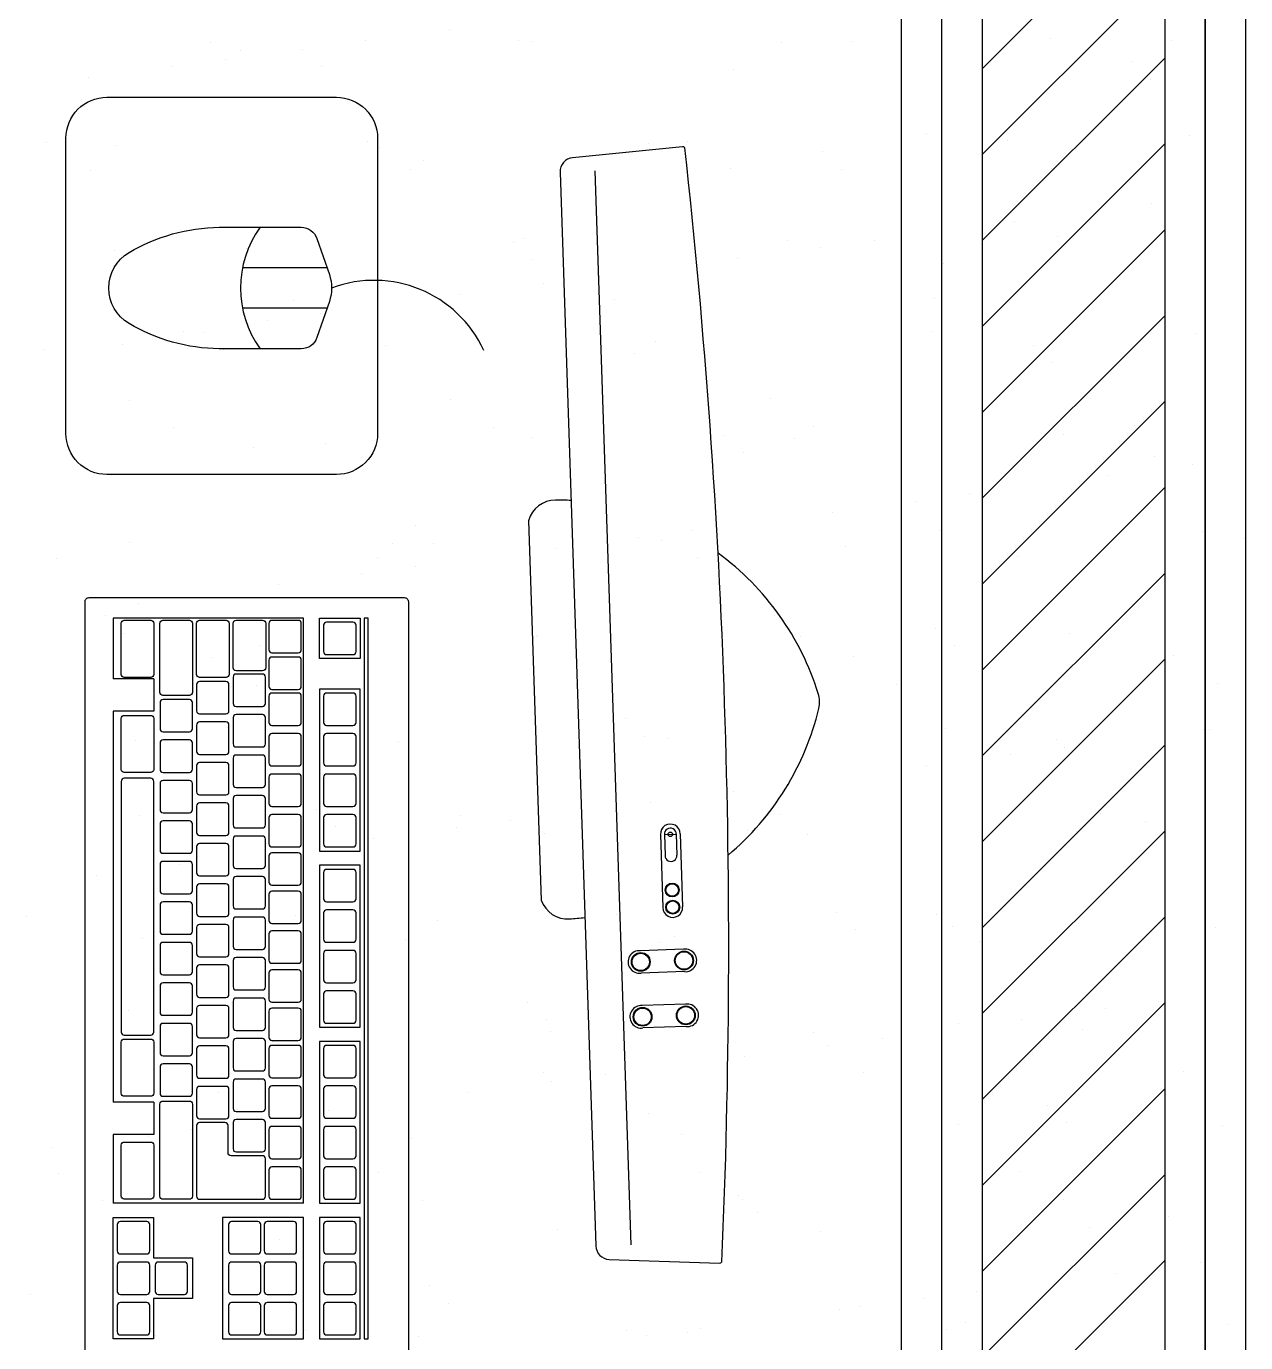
# Model space of a CAD drawing. Header units: millimetres. Extents: x 1573 to 2177, y 1587 to 1932.
# Drawn here: x 1897.918 to 1898.821, y 1899.969 to 1900.944 of the extents above; entities that cross this region are included whole.
import ezdxf

# ---------------------------------------------------------------- set-up
doc = ezdxf.new("R2010")
doc.units = ezdxf.units.MM
doc.header["$LTSCALE"] = 0.03
doc.layers.add('-HIDRO', color=8, linetype='Continuous')

msp = doc.modelspace()

# ---------------------------------------------------------------- linework, layer by layer
at = {"layer": '-HIDRO'}
for p, q in [((1898.56635, 1899.35855), (1898.56635, 1902.3876)), ((1898.82127, 1899.35855), (1898.82127, 1902.3876)), ((1898.59634, 1899.38854), (1898.59634, 1902.35761)), ((1898.79128, 1899.38854), (1898.79128, 1902.35761)), ((1898.23143, 1900.94165), (1898.23143, 1900.94165)), ((1898.05497, 1900.93231), (1898.05497, 1900.93231)), ((1898.1695, 1900.9335), (1898.1695, 1900.9335)), ((1898.28251, 1900.93356), (1898.28251, 1900.93356)), ((1898.29219, 1900.93274), (1898.29219, 1900.93274)), ((1898.47737, 1900.93262), (1898.47737, 1900.93262)), ((1898.52941, 1900.93317), (1898.52941, 1900.93317)), ((1898.67677, 1900.93516), (1898.67677, 1900.93516)), ((1898.76664, 1900.9336), (1898.76664, 1900.9336)), ((1898.07677, 1900.92614), (1898.07677, 1900.92614)), ((1898.12288, 1900.92743), (1898.12288, 1900.92743)), ((1898.02638, 1900.91466), (1898.02638, 1900.91466)), ((1898.06603, 1900.91988), (1898.06603, 1900.91988)), ((1898.13692, 1900.91457), (1898.13692, 1900.91457)), ((1898.44173, 1900.91195), (1898.44173, 1900.91195)), ((1898.737, 1900.91808), (1898.737, 1900.91808)), ((1897.96445, 1900.90651), (1897.96445, 1900.90651)), ((1898.75104, 1900.90521), (1898.75104, 1900.90521)), ((1898.58491, 1900.86468), (1898.58491, 1900.86468)), ((1898.77978, 1900.86374), (1898.77978, 1900.86374)), ((1897.93339, 1900.8582), (1897.93339, 1900.8582)), ((1897.9849, 1900.85566), (1897.9849, 1900.85566)), ((1898.17061, 1900.85863), (1898.17061, 1900.85863)), ((1898.17977, 1900.85472), (1898.17977, 1900.85472)), ((1898.37917, 1900.85727), (1898.37917, 1900.85727)), ((1898.40783, 1900.85906), (1898.40783, 1900.85906)), ((1898.64506, 1900.8595), (1898.64506, 1900.8595)), ((1898.21274, 1900.84509), (1898.21274, 1900.84509)), ((1898.508, 1900.85122), (1898.508, 1900.85122)), ((1897.96551, 1900.83774), (1897.96551, 1900.83774)), ((1898.20273, 1900.83817), (1898.20273, 1900.83817)), ((1898.33943, 1900.8372), (1898.36589, 1900.04184)), ((1898.43996, 1900.8386), (1898.43996, 1900.8386)), ((1898.52205, 1900.83835), (1898.52205, 1900.83835)), ((1898.67718, 1900.83903), (1898.67718, 1900.83903)), ((1898.75141, 1900.81288), (1898.75141, 1900.81288)), ((1898.71176, 1900.80766), (1898.71176, 1900.80766)), ((1898.64983, 1900.79951), (1898.64983, 1900.79951)), ((1898.27901, 1900.78436), (1898.27901, 1900.78436)), ((1898.28731, 1900.78678), (1898.28731, 1900.78678)), ((1898.48217, 1900.78584), (1898.48217, 1900.78584)), ((1898.54636, 1900.78589), (1898.54636, 1900.78589)), ((1898.68157, 1900.78839), (1898.68157, 1900.78839)), ((1897.98374, 1900.77823), (1897.98374, 1900.77823)), ((1898.08156, 1900.77937), (1898.08156, 1900.77937)), ((1898.50671, 1900.78067), (1898.50671, 1900.78067)), ((1898.14097, 1900.76541), (1898.07838, 1900.76541)), ((1898.29305, 1900.7715), (1898.29305, 1900.7715)), ((1898.44478, 1900.77251), (1898.44478, 1900.77251)), ((1898.59787, 1900.76888), (1898.59787, 1900.76888)), ((1898.34131, 1900.75889), (1898.34131, 1900.75889)), ((1898.23973, 1900.74552), (1898.23973, 1900.74552)), ((1898.30166, 1900.75367), (1898.30166, 1900.75367)), ((1898.14097, 1900.73542), (1898.07838, 1900.73542)), ((1898.11649, 1900.74155), (1898.11649, 1900.74155)), ((1898.35371, 1900.74199), (1898.35371, 1900.74199)), ((1898.59094, 1900.74242), (1898.59094, 1900.74242)), ((1898.09661, 1900.72668), (1898.09661, 1900.72668)), ((1898.13626, 1900.7319), (1898.13626, 1900.7319)), ((1898.03468, 1900.71852), (1898.03468, 1900.71852)), ((1898.05002, 1900.7175), (1898.05002, 1900.7175)), ((1898.58971, 1900.7179), (1898.58971, 1900.7179)), ((1898.78457, 1900.71697), (1898.78457, 1900.71697)), ((1897.9897, 1900.70888), (1897.9897, 1900.70888)), ((1898.18457, 1900.70794), (1898.18457, 1900.70794)), ((1898.38397, 1900.71049), (1898.38397, 1900.71049)), ((1898.66414, 1900.70815), (1898.66414, 1900.70815)), ((1897.93121, 1900.7049), (1897.93121, 1900.7049)), ((1898.06406, 1900.70464), (1898.06406, 1900.70464)), ((1898.36887, 1900.70202), (1898.36887, 1900.70202)), ((1898.67818, 1900.69528), (1898.67818, 1900.69528)), ((1897.99491, 1900.66745), (1897.99491, 1900.66745)), ((1898.23213, 1900.66788), (1898.23213, 1900.66788)), ((1898.46936, 1900.66831), (1898.46936, 1900.66831)), ((1898.70658, 1900.66874), (1898.70658, 1900.66874)), ((1898.26426, 1900.64742), (1898.26426, 1900.64742)), ((1898.50148, 1900.64785), (1898.50148, 1900.64785)), ((1898.7387, 1900.64828), (1898.7387, 1900.64828)), ((1898.02703, 1900.64699), (1898.02703, 1900.64699)), ((1898.29211, 1900.64), (1898.29211, 1900.64)), ((1898.43514, 1900.64129), (1898.43514, 1900.64129)), ((1898.48697, 1900.63907), (1898.48697, 1900.63907)), ((1898.68637, 1900.64161), (1898.68637, 1900.64161)), ((1898.08636, 1900.63259), (1898.08636, 1900.63259)), ((1898.13988, 1900.63516), (1898.13988, 1900.63516)), ((1898.44918, 1900.62843), (1898.44918, 1900.62843)), ((1898.754, 1900.62581), (1898.754, 1900.62581)), ((1898.78199, 1900.61968), (1898.78199, 1900.61968)), ((1898.72006, 1900.61152), (1898.72006, 1900.61152)), ((1898.57694, 1900.59268), (1898.57694, 1900.59268)), ((1898.61659, 1900.5979), (1898.61659, 1900.5979)), ((1898.51501, 1900.58453), (1898.51501, 1900.58453)), ((1898.20615, 1900.57444), (1898.20615, 1900.57444)), ((1898.29031, 1900.57813), (1898.29966, 1900.29707)), ((1898.41154, 1900.57091), (1898.41154, 1900.57091)), ((1898.59451, 1900.57112), (1898.59451, 1900.57112)), ((1898.78937, 1900.57019), (1898.78937, 1900.57019)), ((1897.9945, 1900.5621), (1897.9945, 1900.5621)), ((1898.18937, 1900.56117), (1898.18937, 1900.56117)), ((1898.22019, 1900.56157), (1898.22019, 1900.56157)), ((1898.37189, 1900.56569), (1898.37189, 1900.56569)), ((1898.38876, 1900.56371), (1898.38876, 1900.56371)), ((1898.82027, 1900.56508), (1898.82027, 1900.56508)), ((1897.94079, 1900.55037), (1897.94079, 1900.55037)), ((1898.17801, 1900.5508), (1898.17801, 1900.5508)), ((1898.30996, 1900.55753), (1898.30996, 1900.55753)), ((1898.41524, 1900.55123), (1898.41524, 1900.55123)), ((1898.525, 1900.55895), (1898.525, 1900.55895)), ((1898.65246, 1900.55166), (1898.65246, 1900.55166)), ((1898.2065, 1900.54391), (1898.2065, 1900.54391)), ((1898.10492, 1900.53054), (1898.10492, 1900.53054)), ((1898.16685, 1900.53869), (1898.16685, 1900.53869)), ((1897.9618, 1900.5117), (1897.9618, 1900.5117)), ((1898.00145, 1900.51692), (1898.00145, 1900.51692)), ((1897.97715, 1900.50758), (1897.97715, 1900.50758)), ((1898.12349, 1900.50593), (1897.98271, 1900.50593)), ((1897.98271, 1900.50593), (1897.98271, 1900.46094)), ((1898.12349, 1900.07256), (1898.12349, 1900.50593)), ((1897.99119, 1900.49471), (1897.99119, 1900.49471)), ((1898.29601, 1900.49209), (1898.29601, 1900.49209)), ((1898.2969, 1900.49322), (1898.2969, 1900.49322)), ((1898.49177, 1900.49229), (1898.49177, 1900.49229)), ((1898.59128, 1900.49822), (1898.59128, 1900.49822)), ((1898.69117, 1900.49483), (1898.69117, 1900.49483)), ((1898.09116, 1900.48581), (1898.09116, 1900.48581)), ((1898.60532, 1900.48536), (1898.60532, 1900.48536)), ((1898.05643, 1900.4767), (1898.05643, 1900.4767)), ((1898.29366, 1900.47713), (1898.29366, 1900.47713)), ((1898.53088, 1900.47756), (1898.53088, 1900.47756)), ((1898.7681, 1900.47799), (1898.7681, 1900.47799)), ((1898.0127, 1900.46094), (1897.98271, 1900.46094)), ((1898.0127, 1900.46094), (1898.0127, 1900.43695)), ((1898.08856, 1900.45623), (1898.08856, 1900.45623)), ((1898.32578, 1900.45666), (1898.32578, 1900.45666)), ((1898.563, 1900.4571), (1898.563, 1900.4571)), ((1898.80022, 1900.45753), (1898.80022, 1900.45753)), ((1898.0127, 1900.43695), (1897.98271, 1900.43695)), ((1897.98271, 1900.43695), (1897.98271, 1900.14754)), ((1898.06701, 1900.42524), (1898.06701, 1900.42524)), ((1898.36228, 1900.43137), (1898.36228, 1900.43137)), ((1898.59931, 1900.42434), (1898.59931, 1900.42434)), ((1898.7903, 1900.42354), (1898.7903, 1900.42354)), ((1898.79417, 1900.42341), (1898.79417, 1900.42341)), ((1897.9993, 1900.41532), (1897.9993, 1900.41532)), ((1898.19417, 1900.41439), (1898.19417, 1900.41439)), ((1898.37632, 1900.4185), (1898.37632, 1900.4185)), ((1898.39356, 1900.41693), (1898.39356, 1900.41693)), ((1898.68114, 1900.41588), (1898.68114, 1900.41588)), ((1898.64718, 1900.4047), (1898.64718, 1900.4047)), ((1898.68683, 1900.40992), (1898.68683, 1900.40992)), ((1898.58525, 1900.39654), (1898.58525, 1900.39654)), ((1898.44213, 1900.3777), (1898.44213, 1900.3777)), ((1898.48178, 1900.38292), (1898.48178, 1900.38292)), ((1898.13329, 1900.36451), (1898.13329, 1900.36451)), ((1898.3802, 1900.36955), (1898.3802, 1900.36955)), ((1898.00231, 1900.35962), (1898.00231, 1900.35962)), ((1898.23953, 1900.36005), (1898.23953, 1900.36005)), ((1898.27673, 1900.35593), (1898.27673, 1900.35593)), ((1898.47676, 1900.36048), (1898.47676, 1900.36048)), ((1898.71398, 1900.36091), (1898.71398, 1900.36091)), ((1898.74741, 1900.35515), (1898.74741, 1900.35515)), ((1898.14733, 1900.35164), (1898.14733, 1900.35164)), ((1898.23708, 1900.35071), (1898.23708, 1900.35071)), ((1898.3017, 1900.34645), (1898.3017, 1900.34645)), ((1898.38796, 1900.34563), (1898.38976, 1900.29161)), ((1898.39082, 1900.34573), (1898.39957, 1900.34602)), ((1898.39082, 1900.34573), (1898.39134, 1900.33018)), ((1898.39957, 1900.34602), (1898.40009, 1900.33047)), ((1898.40243, 1900.34611), (1898.40423, 1900.29209)), ((1898.45214, 1900.34902), (1898.45214, 1900.34902)), ((1898.49657, 1900.34551), (1898.49657, 1900.34551)), ((1898.69597, 1900.34805), (1898.69597, 1900.34805)), ((1898.09596, 1900.33903), (1898.09596, 1900.33903)), ((1898.17515, 1900.34255), (1898.17515, 1900.34255)), ((1898.76145, 1900.34229), (1898.76145, 1900.34229)), ((1898.07168, 1900.32893), (1898.07168, 1900.32893)), ((1898.03203, 1900.32371), (1898.03203, 1900.32371)), ((1897.9701, 1900.31556), (1897.9701, 1900.31556)), ((1898.35518, 1900.28638), (1898.35518, 1900.28638)), ((1898.51841, 1900.2883), (1898.51841, 1900.2883)), ((1898.5924, 1900.28681), (1898.5924, 1900.28681)), ((1897.91833, 1900.28478), (1897.91833, 1900.28478)), ((1898.11795, 1900.28595), (1898.11795, 1900.28595)), ((1898.22315, 1900.28217), (1898.22315, 1900.28217)), ((1898.6041, 1900.27757), (1898.6041, 1900.27757)), ((1898.79897, 1900.27663), (1898.79897, 1900.27663)), ((1898.0041, 1900.26855), (1898.0041, 1900.26855)), ((1898.19896, 1900.26761), (1898.19896, 1900.26761)), ((1898.39836, 1900.27015), (1898.39836, 1900.27015)), ((1898.53245, 1900.27543), (1898.53245, 1900.27543)), ((1898.15008, 1900.26548), (1898.15008, 1900.26548)), ((1898.40508, 1900.26068), (1898.37306, 1900.25961)), ((1898.3873, 1900.26591), (1898.3873, 1900.26591)), ((1898.62452, 1900.26634), (1898.62452, 1900.26634)), ((1898.40563, 1900.24414), (1898.37361, 1900.24307)), ((1898.28942, 1900.22144), (1898.28942, 1900.22144)), ((1898.40643, 1900.22004), (1898.37441, 1900.21897)), ((1898.75706, 1900.22193), (1898.75706, 1900.22193)), ((1897.99415, 1900.21531), (1897.99415, 1900.21531)), ((1898.30346, 1900.20857), (1898.30346, 1900.20857)), ((1898.65548, 1900.20856), (1898.65548, 1900.20856)), ((1898.71741, 1900.21671), (1898.71741, 1900.21671)), ((1898.3065, 1900.19967), (1898.3065, 1900.19967)), ((1898.40698, 1900.2035), (1898.37496, 1900.20244)), ((1898.50137, 1900.19873), (1898.50137, 1900.19873)), ((1898.60827, 1900.20596), (1898.60827, 1900.20596)), ((1898.70076, 1900.20128), (1898.70076, 1900.20128)), ((1898.10076, 1900.19226), (1898.10076, 1900.19226)), ((1898.51236, 1900.18972), (1898.51236, 1900.18972)), ((1898.55201, 1900.19494), (1898.55201, 1900.19494)), ((1898.45043, 1900.18156), (1898.45043, 1900.18156)), ((1898.53828, 1900.16973), (1898.53828, 1900.16973)), ((1898.7755, 1900.17016), (1898.7755, 1900.17016)), ((1898.06383, 1900.16887), (1898.06383, 1900.16887)), ((1898.30106, 1900.1693), (1898.30106, 1900.1693)), ((1898.30731, 1900.16272), (1898.30731, 1900.16272)), ((1898.34696, 1900.16794), (1898.34696, 1900.16794)), ((1898.06042, 1900.15458), (1898.06042, 1900.15458)), ((1898.24538, 1900.15457), (1898.24538, 1900.15457)), ((1898.0127, 1900.14754), (1897.98271, 1900.14754)), ((1898.0127, 1900.14754), (1898.0127, 1900.12355)), ((1898.07446, 1900.14172), (1898.07446, 1900.14172)), ((1898.14192, 1900.14095), (1898.14192, 1900.14095)), ((1898.67455, 1900.14523), (1898.67455, 1900.14523)), ((1898.10227, 1900.13573), (1898.10227, 1900.13573)), ((1898.37928, 1900.1391), (1898.37928, 1900.1391)), ((1898.6089, 1900.13079), (1898.6089, 1900.13079)), ((1898.68859, 1900.13236), (1898.68859, 1900.13236)), ((1898.0127, 1900.12355), (1897.98271, 1900.12355)), ((1897.98271, 1900.12355), (1897.98271, 1900.07256)), ((1898.0089, 1900.12177), (1898.0089, 1900.12177)), ((1898.04034, 1900.12757), (1898.04034, 1900.12757)), ((1898.20376, 1900.12083), (1898.20376, 1900.12083)), ((1898.40316, 1900.12338), (1898.40316, 1900.12338)), ((1898.80377, 1900.12985), (1898.80377, 1900.12985)), ((1897.93687, 1900.11395), (1897.93687, 1900.11395)), ((1897.94225, 1900.09476), (1897.94225, 1900.09476)), ((1898.17948, 1900.09519), (1898.17948, 1900.09519)), ((1898.4167, 1900.09562), (1898.4167, 1900.09562)), ((1898.65392, 1900.09606), (1898.65392, 1900.09606)), ((1897.97438, 1900.0743), (1897.97438, 1900.0743)), ((1898.12349, 1900.07256), (1897.98271, 1900.07256)), ((1898.15028, 1900.07224), (1898.15028, 1900.07224)), ((1898.2116, 1900.07473), (1898.2116, 1900.07473)), ((1898.44555, 1900.07837), (1898.44555, 1900.07837)), ((1898.44882, 1900.07516), (1898.44882, 1900.07516)), ((1898.68604, 1900.07559), (1898.68604, 1900.07559)), ((1898.45959, 1900.0655), (1898.45959, 1900.0655)), ((1898.76441, 1900.06289), (1898.76441, 1900.06289)), ((1898.3113, 1900.05289), (1898.3113, 1900.05289)), ((1898.70556, 1900.0545), (1898.70556, 1900.0545)), ((1898.10556, 1900.04548), (1898.10556, 1900.04548)), ((1898.50616, 1900.05196), (1898.50616, 1900.05196)), ((1898.03555, 1900.02908), (1898.01593, 1900.02908)), ((1898.78764, 1900.02873), (1898.78764, 1900.02873)), ((1898.72571, 1900.02057), (1898.72571, 1900.02057)), ((1897.92129, 1900.00538), (1897.92129, 1900.00538)), ((1898.21656, 1900.01151), (1898.21656, 1900.01151)), ((1898.62225, 1900.00695), (1898.62225, 1900.00695)), ((1898.04133, 1900.00208), (1898.01252, 1900.00208)), ((1898.2306, 1899.99865), (1898.2306, 1899.99865)), ((1898.53541, 1899.99603), (1898.53541, 1899.99603)), ((1898.5826, 1900.00173), (1898.5826, 1900.00173)), ((1898.52067, 1899.99358), (1898.52067, 1899.99358)), ((1898.0137, 1899.97499), (1898.0137, 1899.97499)), ((1898.12535, 1899.97811), (1898.12535, 1899.97811)), ((1898.36258, 1899.97855), (1898.36258, 1899.97855)), ((1898.37755, 1899.97474), (1898.37755, 1899.97474)), ((1898.40796, 1899.9766), (1898.40796, 1899.9766)), ((1898.4172, 1899.97996), (1898.4172, 1899.97996)), ((1898.5998, 1899.97898), (1898.5998, 1899.97898)), ((1898.6137, 1899.98401), (1898.6137, 1899.98401)), ((1898.80857, 1899.98308), (1898.80857, 1899.98308)), ((1898.20856, 1899.97406), (1898.20856, 1899.97406))]:
    msp.add_line(p, q, dxfattribs=at)
at = {"layer": '-HIDRO', "ltscale": 100}
for p, q in [((1898.59634, 1899.38854), (1898.59634, 1902.35761)), ((1898.79128, 1902.35761), (1898.79128, 1899.38854)), ((1898.62633, 1899.41854), (1898.62633, 1902.32762)), ((1898.76129, 1902.32762), (1898.76129, 1899.41854)), ((1898.62633, 1900.91308), (1898.76129, 1901.04803)), ((1898.62633, 1900.84946), (1898.76129, 1900.98441)), ((1898.62633, 1900.78584), (1898.76129, 1900.92079)), ((1898.62633, 1900.72222), (1898.76129, 1900.85717)), ((1898.62633, 1900.6586), (1898.76129, 1900.79355)), ((1898.62633, 1900.59498), (1898.76129, 1900.72994)), ((1898.62633, 1900.53136), (1898.76129, 1900.66632)), ((1898.62633, 1900.46774), (1898.76129, 1900.6027)), ((1898.62633, 1900.40412), (1898.76129, 1900.53908)), ((1898.62633, 1900.3405), (1898.76129, 1900.47546)), ((1898.62633, 1900.27688), (1898.76129, 1900.41184)), ((1898.62633, 1900.21326), (1898.76129, 1900.34822)), ((1898.62633, 1900.14964), (1898.76129, 1900.2846)), ((1898.62633, 1900.08602), (1898.76129, 1900.22098)), ((1898.62633, 1900.0224), (1898.76129, 1900.15736)), ((1898.62633, 1899.95878), (1898.76129, 1900.09374)), ((1898.62633, 1899.89516), (1898.76129, 1900.03012))]:
    msp.add_line(p, q, dxfattribs=at)
at = {"layer": '-HIDRO'}
for points in [[(1898.14805, 1900.89172, -0.414214), (1898.17842, 1900.86136), (1898.17842, 1900.64273, -0.414214), (1898.14805, 1900.61236), (1897.978, 1900.61236, -0.414214), (1897.94764, 1900.64273), (1897.94764, 1900.86136, -0.414214), (1897.978, 1900.89172)], [(1898.3229, 1900.84697, 0.395059), (1898.31359, 1900.83634), (1898.34005, 1900.04098, 0.395059), (1898.35005, 1900.03099), (1898.43164, 1900.02833, 0.255546), (1898.43341, 1900.02923, 0.038223), (1898.40597, 1900.85428, 0.255546), (1898.40414, 1900.85505)], [(1898.1219, 1900.7954, -0.320037), (1898.13349, 1900.78714), (1898.14271, 1900.76038, -0.167465), (1898.14271, 1900.74045), (1898.13349, 1900.7137, -0.320037), (1898.1219, 1900.70543), (1898.06121, 1900.70543, -0.131312), (1897.99445, 1900.72409, -0.570686), (1897.99445, 1900.77675, -0.131312), (1898.06121, 1900.7954)], [(1898.19846, 1900.52092), (1897.96454, 1900.52092, 0.414214), (1897.96154, 1900.51792), (1897.96154, 1899.83414, 0.414214), (1897.96454, 1899.83114), (1898.19846, 1899.83114, 0.414214), (1898.20146, 1899.83414), (1898.20146, 1900.51792, 0.414214)], [(1898.0127, 1900.50218), (1898.0127, 1900.46431, -0.414214), (1898.01045, 1900.46206), (1897.99082, 1900.46206, -0.414214), (1897.98857, 1900.46431), (1897.98857, 1900.50218, -0.414214), (1897.99082, 1900.50443), (1898.01045, 1900.50443, -0.414214)], [(1898.01945, 1900.50443), (1898.03908, 1900.50443, -0.414214), (1898.04133, 1900.50218), (1898.04133, 1900.45097, -0.414214), (1898.03908, 1900.44872), (1898.01945, 1900.44872, -0.414214), (1898.0172, 1900.45097), (1898.0172, 1900.50218, -0.414214)], [(1898.04657, 1900.50443), (1898.0662, 1900.50443, -0.414214), (1898.06845, 1900.50218), (1898.06845, 1900.46431, -0.414214), (1898.0662, 1900.46206), (1898.04657, 1900.46206, -0.414214), (1898.04433, 1900.46431), (1898.04433, 1900.50218, -0.414214)], [(1898.09558, 1900.50218), (1898.09558, 1900.46919, -0.414214), (1898.09333, 1900.46694), (1898.0737, 1900.46694, -0.414214), (1898.07145, 1900.46919), (1898.07145, 1900.50218, -0.414214), (1898.0737, 1900.50443), (1898.09333, 1900.50443, -0.414214)], [(1898.11971, 1900.48033, 0.414214), (1898.12196, 1900.48258), (1898.12196, 1900.50207, 0.414214), (1898.11971, 1900.50432), (1898.10022, 1900.50432, 0.414214), (1898.09797, 1900.50207), (1898.09797, 1900.48258, 0.414214), (1898.10022, 1900.48033)], [(1898.16022, 1900.47893, 0.414214), (1898.16247, 1900.48118), (1898.16247, 1900.50068, 0.414214), (1898.16022, 1900.50293), (1898.14073, 1900.50293, 0.414214), (1898.13848, 1900.50068), (1898.13848, 1900.48118, 0.414214), (1898.14073, 1900.47893)], [(1898.11969, 1900.45313, 0.414214), (1898.12194, 1900.45538), (1898.12194, 1900.47488, 0.414214), (1898.11969, 1900.47713), (1898.10019, 1900.47713, 0.414214), (1898.09794, 1900.47488), (1898.09794, 1900.45538, 0.414214), (1898.10019, 1900.45313)], [(1898.09319, 1900.44053, 0.414214), (1898.09544, 1900.44278), (1898.09544, 1900.46227, 0.414214), (1898.09319, 1900.46452), (1898.0737, 1900.46452, 0.414214), (1898.07145, 1900.46227), (1898.07145, 1900.44278, 0.414214), (1898.0737, 1900.44053)], [(1898.06609, 1900.43504, 0.414214), (1898.06834, 1900.43729), (1898.06834, 1900.45678, 0.414214), (1898.06609, 1900.45903), (1898.0466, 1900.45903, 0.414214), (1898.04435, 1900.45678), (1898.04435, 1900.43729, 0.414214), (1898.0466, 1900.43504)], [(1898.0391, 1900.42173, 0.414214), (1898.04135, 1900.42398), (1898.04135, 1900.44347, 0.414214), (1898.0391, 1900.44572), (1898.01961, 1900.44572, 0.414214), (1898.01736, 1900.44347), (1898.01736, 1900.42398, 0.414214), (1898.01961, 1900.42173)], [(1898.11969, 1900.42648, 0.414214), (1898.12194, 1900.42873), (1898.12194, 1900.44822, 0.414214), (1898.11969, 1900.45047), (1898.10019, 1900.45047, 0.414214), (1898.09794, 1900.44822), (1898.09794, 1900.42873, 0.414214), (1898.10019, 1900.42648)], [(1898.16022, 1900.42648, 0.414214), (1898.16247, 1900.42873), (1898.16247, 1900.44822, 0.414214), (1898.16022, 1900.45047), (1898.14073, 1900.45047, 0.414214), (1898.13848, 1900.44822), (1898.13848, 1900.42873, 0.414214), (1898.14073, 1900.42648)], [(1897.99082, 1900.39159, -0.414214), (1897.98857, 1900.39383), (1897.98857, 1900.4317, -0.414214), (1897.99082, 1900.43395), (1898.01045, 1900.43395, -0.414214), (1898.0127, 1900.4317), (1898.0127, 1900.39383, -0.414214), (1898.01045, 1900.39159)], [(1898.09319, 1900.41054, 0.414214), (1898.09544, 1900.41279), (1898.09544, 1900.43228, 0.414214), (1898.09319, 1900.43453), (1898.0737, 1900.43453, 0.414214), (1898.07145, 1900.43228), (1898.07145, 1900.41279, 0.414214), (1898.0737, 1900.41054)], [(1898.06609, 1900.40505, 0.414214), (1898.06834, 1900.40729), (1898.06834, 1900.42679, 0.414214), (1898.06609, 1900.42904), (1898.0466, 1900.42904, 0.414214), (1898.04435, 1900.42679), (1898.04435, 1900.40729, 0.414214), (1898.0466, 1900.40505)], [(1898.0391, 1900.39174, 0.414214), (1898.04135, 1900.39399), (1898.04135, 1900.41348, 0.414214), (1898.0391, 1900.41573), (1898.01961, 1900.41573, 0.414214), (1898.01736, 1900.41348), (1898.01736, 1900.39399, 0.414214), (1898.01961, 1900.39174)], [(1898.11969, 1900.39649, 0.414214), (1898.12194, 1900.39874), (1898.12194, 1900.41823, 0.414214), (1898.11969, 1900.42048), (1898.10019, 1900.42048, 0.414214), (1898.09794, 1900.41823), (1898.09794, 1900.39874, 0.414214), (1898.10019, 1900.39649)], [(1898.16022, 1900.39649, 0.414214), (1898.16247, 1900.39874), (1898.16247, 1900.41823, 0.414214), (1898.16022, 1900.42048), (1898.14073, 1900.42048, 0.414214), (1898.13848, 1900.41823), (1898.13848, 1900.39874, 0.414214), (1898.14073, 1900.39649)], [(1898.09319, 1900.38055, 0.414214), (1898.09544, 1900.3828), (1898.09544, 1900.40229, 0.414214), (1898.09319, 1900.40454), (1898.0737, 1900.40454, 0.414214), (1898.07145, 1900.40229), (1898.07145, 1900.3828, 0.414214), (1898.0737, 1900.38055)], [(1898.06609, 1900.37505, 0.414214), (1898.06834, 1900.3773), (1898.06834, 1900.3968, 0.414214), (1898.06609, 1900.39905), (1898.0466, 1900.39905, 0.414214), (1898.04435, 1900.3968), (1898.04435, 1900.3773, 0.414214), (1898.0466, 1900.37505)], [(1897.99082, 1900.19718), (1898.01045, 1900.19718, 0.414214), (1898.0127, 1900.19942), (1898.0127, 1900.38506, 0.414214), (1898.01045, 1900.38731), (1897.99082, 1900.38731, 0.414214), (1897.98857, 1900.38506), (1897.98857, 1900.19942, 0.414214)], [(1898.0391, 1900.36175, 0.414214), (1898.04135, 1900.364), (1898.04135, 1900.38349, 0.414214), (1898.0391, 1900.38574), (1898.01961, 1900.38574, 0.414214), (1898.01736, 1900.38349), (1898.01736, 1900.364, 0.414214), (1898.01961, 1900.36175)], [(1898.11969, 1900.3665, 0.414214), (1898.12194, 1900.36875), (1898.12194, 1900.38824, 0.414214), (1898.11969, 1900.39049), (1898.10019, 1900.39049, 0.414214), (1898.09794, 1900.38824), (1898.09794, 1900.36875, 0.414214), (1898.10019, 1900.3665)], [(1898.16022, 1900.3665, 0.414214), (1898.16247, 1900.36875), (1898.16247, 1900.38824, 0.414214), (1898.16022, 1900.39049), (1898.14073, 1900.39049, 0.414214), (1898.13848, 1900.38824), (1898.13848, 1900.36875, 0.414214), (1898.14073, 1900.3665)], [(1898.09319, 1900.35056, 0.414214), (1898.09544, 1900.35281), (1898.09544, 1900.3723, 0.414214), (1898.09319, 1900.37455), (1898.0737, 1900.37455, 0.414214), (1898.07145, 1900.3723), (1898.07145, 1900.35281, 0.414214), (1898.0737, 1900.35056)], [(1898.06609, 1900.34506, 0.414214), (1898.06834, 1900.34731), (1898.06834, 1900.36681, 0.414214), (1898.06609, 1900.36906), (1898.0466, 1900.36906, 0.414214), (1898.04435, 1900.36681), (1898.04435, 1900.34731, 0.414214), (1898.0466, 1900.34506)], [(1898.0391, 1900.33176, 0.414214), (1898.04135, 1900.33401), (1898.04135, 1900.3535, 0.414214), (1898.0391, 1900.35575), (1898.01961, 1900.35575, 0.414214), (1898.01736, 1900.3535), (1898.01736, 1900.33401, 0.414214), (1898.01961, 1900.33176)], [(1898.11969, 1900.33651, 0.414214), (1898.12194, 1900.33876), (1898.12194, 1900.35825, 0.414214), (1898.11969, 1900.3605), (1898.10019, 1900.3605, 0.414214), (1898.09794, 1900.35825), (1898.09794, 1900.33876, 0.414214), (1898.10019, 1900.33651)], [(1898.16022, 1900.33651, 0.414214), (1898.16247, 1900.33876), (1898.16247, 1900.35825, 0.414214), (1898.16022, 1900.3605), (1898.14073, 1900.3605, 0.414214), (1898.13848, 1900.35825), (1898.13848, 1900.33876, 0.414214), (1898.14073, 1900.33651)], [(1898.06609, 1900.31507, 0.414214), (1898.06834, 1900.31732), (1898.06834, 1900.33682, 0.414214), (1898.06609, 1900.33907), (1898.0466, 1900.33907, 0.414214), (1898.04435, 1900.33682), (1898.04435, 1900.31732, 0.414214), (1898.0466, 1900.31507)], [(1898.09319, 1900.32057, 0.414214), (1898.09544, 1900.32282), (1898.09544, 1900.34231, 0.414214), (1898.09319, 1900.34456), (1898.0737, 1900.34456, 0.414214), (1898.07145, 1900.34231), (1898.07145, 1900.32282, 0.414214), (1898.0737, 1900.32057)], [(1898.0391, 1900.30177, 0.414214), (1898.04135, 1900.30402), (1898.04135, 1900.32351, 0.414214), (1898.0391, 1900.32576), (1898.01961, 1900.32576, 0.414214), (1898.01736, 1900.32351), (1898.01736, 1900.30402, 0.414214), (1898.01961, 1900.30177)], [(1898.11969, 1900.30817, 0.414214), (1898.12194, 1900.31042), (1898.12194, 1900.32991, 0.414214), (1898.11969, 1900.33216), (1898.10019, 1900.33216, 0.414214), (1898.09794, 1900.32991), (1898.09794, 1900.31042, 0.414214), (1898.10019, 1900.30817)], [(1898.16022, 1900.29587, 0.414214), (1898.16247, 1900.29812), (1898.16247, 1900.31761, 0.414214), (1898.16022, 1900.31986), (1898.14073, 1900.31986, 0.414214), (1898.13848, 1900.31761), (1898.13848, 1900.29812, 0.414214), (1898.14073, 1900.29587)], [(1898.06609, 1900.28508, 0.414214), (1898.06834, 1900.28733), (1898.06834, 1900.30683, 0.414214), (1898.06609, 1900.30908), (1898.0466, 1900.30908, 0.414214), (1898.04435, 1900.30683), (1898.04435, 1900.28733, 0.414214), (1898.0466, 1900.28508)], [(1898.09319, 1900.29058, 0.414214), (1898.09544, 1900.29283), (1898.09544, 1900.31232, 0.414214), (1898.09319, 1900.31457), (1898.0737, 1900.31457, 0.414214), (1898.07145, 1900.31232), (1898.07145, 1900.29283, 0.414214), (1898.0737, 1900.29058)], [(1898.11969, 1900.27977, 0.414214), (1898.12194, 1900.28202), (1898.12194, 1900.30151, 0.414214), (1898.11969, 1900.30376), (1898.10019, 1900.30376, 0.414214), (1898.09794, 1900.30151), (1898.09794, 1900.28202, 0.414214), (1898.10019, 1900.27977)], [(1898.0391, 1900.27178, 0.414214), (1898.04135, 1900.27402), (1898.04135, 1900.29352, 0.414214), (1898.0391, 1900.29577), (1898.01961, 1900.29577, 0.414214), (1898.01736, 1900.29352), (1898.01736, 1900.27402, 0.414214), (1898.01961, 1900.27178)], [(1898.16022, 1900.26588, 0.414214), (1898.16247, 1900.26812), (1898.16247, 1900.28762, 0.414214), (1898.16022, 1900.28987), (1898.14073, 1900.28987, 0.414214), (1898.13848, 1900.28762), (1898.13848, 1900.26812, 0.414214), (1898.14073, 1900.26588)], [(1898.06609, 1900.25509, 0.414214), (1898.06834, 1900.25734), (1898.06834, 1900.27684, 0.414214), (1898.06609, 1900.27908), (1898.0466, 1900.27908, 0.414214), (1898.04435, 1900.27684), (1898.04435, 1900.25734, 0.414214), (1898.0466, 1900.25509)], [(1898.09319, 1900.26059, 0.414214), (1898.09544, 1900.26284), (1898.09544, 1900.28233, 0.414214), (1898.09319, 1900.28458), (1898.0737, 1900.28458, 0.414214), (1898.07145, 1900.28233), (1898.07145, 1900.26284, 0.414214), (1898.0737, 1900.26059)], [(1898.11969, 1900.25035, 0.414214), (1898.12194, 1900.2526), (1898.12194, 1900.27209, 0.414214), (1898.11969, 1900.27434), (1898.10019, 1900.27434, 0.414214), (1898.09794, 1900.27209), (1898.09794, 1900.2526, 0.414214), (1898.10019, 1900.25035)], [(1898.0391, 1900.24179, 0.414214), (1898.04135, 1900.24403), (1898.04135, 1900.26353, 0.414214), (1898.0391, 1900.26578), (1898.01961, 1900.26578, 0.414214), (1898.01736, 1900.26353), (1898.01736, 1900.24403, 0.414214), (1898.01961, 1900.24179)], [(1898.16022, 1900.23589, 0.414214), (1898.16247, 1900.23813), (1898.16247, 1900.25763, 0.414214), (1898.16022, 1900.25988), (1898.14073, 1900.25988, 0.414214), (1898.13848, 1900.25763), (1898.13848, 1900.23813, 0.414214), (1898.14073, 1900.23589)], [(1898.06609, 1900.2251, 0.414214), (1898.06834, 1900.22735), (1898.06834, 1900.24685, 0.414214), (1898.06609, 1900.24909), (1898.0466, 1900.24909, 0.414214), (1898.04435, 1900.24685), (1898.04435, 1900.22735, 0.414214), (1898.0466, 1900.2251)], [(1898.09319, 1900.2306, 0.414214), (1898.09544, 1900.23285), (1898.09544, 1900.25234, 0.414214), (1898.09319, 1900.25459), (1898.0737, 1900.25459, 0.414214), (1898.07145, 1900.25234), (1898.07145, 1900.23285, 0.414214), (1898.0737, 1900.2306)], [(1898.11969, 1900.2215, 0.414214), (1898.12194, 1900.22374), (1898.12194, 1900.24324, 0.414214), (1898.11969, 1900.24549), (1898.10019, 1900.24549, 0.414214), (1898.09794, 1900.24324), (1898.09794, 1900.22374, 0.414214), (1898.10019, 1900.2215)], [(1898.0391, 1900.21179, 0.414214), (1898.04135, 1900.21404), (1898.04135, 1900.23354, 0.414214), (1898.0391, 1900.23579), (1898.01961, 1900.23579, 0.414214), (1898.01736, 1900.23354), (1898.01736, 1900.21404, 0.414214), (1898.01961, 1900.21179)], [(1898.16022, 1900.20589, 0.414214), (1898.16247, 1900.20814), (1898.16247, 1900.22764, 0.414214), (1898.16022, 1900.22989), (1898.14073, 1900.22989, 0.414214), (1898.13848, 1900.22764), (1898.13848, 1900.20814, 0.414214), (1898.14073, 1900.20589)], [(1898.06609, 1900.19511, 0.414214), (1898.06834, 1900.19736), (1898.06834, 1900.21685, 0.414214), (1898.06609, 1900.2191), (1898.0466, 1900.2191, 0.414214), (1898.04435, 1900.21685), (1898.04435, 1900.19736, 0.414214), (1898.0466, 1900.19511)], [(1898.09319, 1900.20061, 0.414214), (1898.09544, 1900.20286), (1898.09544, 1900.22235, 0.414214), (1898.09319, 1900.2246), (1898.0737, 1900.2246, 0.414214), (1898.07145, 1900.22235), (1898.07145, 1900.20286, 0.414214), (1898.0737, 1900.20061)], [(1898.11969, 1900.19314, 0.414214), (1898.12194, 1900.19539), (1898.12194, 1900.21488, 0.414214), (1898.11969, 1900.21713), (1898.10019, 1900.21713, 0.414214), (1898.09794, 1900.21488), (1898.09794, 1900.19539, 0.414214), (1898.10019, 1900.19314)], [(1898.0391, 1900.1818, 0.414214), (1898.04135, 1900.18405), (1898.04135, 1900.20355, 0.414214), (1898.0391, 1900.2058), (1898.01961, 1900.2058, 0.414214), (1898.01736, 1900.20355), (1898.01736, 1900.18405, 0.414214), (1898.01961, 1900.1818)], [(1898.0127, 1900.19193), (1898.0127, 1900.15406, -0.414214), (1898.01045, 1900.15181), (1897.99082, 1900.15181, -0.414214), (1897.98857, 1900.15406), (1897.98857, 1900.19193, -0.414214), (1897.99082, 1900.19418), (1898.01045, 1900.19418, -0.414214)], [(1898.06609, 1900.16512, 0.414214), (1898.06834, 1900.16737), (1898.06834, 1900.18686, 0.414214), (1898.06609, 1900.18911), (1898.0466, 1900.18911, 0.414214), (1898.04435, 1900.18686), (1898.04435, 1900.16737, 0.414214), (1898.0466, 1900.16512)], [(1898.09319, 1900.17062, 0.414214), (1898.09544, 1900.17287), (1898.09544, 1900.19236, 0.414214), (1898.09319, 1900.19461), (1898.0737, 1900.19461, 0.414214), (1898.07145, 1900.19236), (1898.07145, 1900.17287, 0.414214), (1898.0737, 1900.17062)], [(1898.11966, 1900.16554, 0.414214), (1898.12191, 1900.16779), (1898.12191, 1900.18728, 0.414214), (1898.11966, 1900.18953), (1898.10017, 1900.18953, 0.414214), (1898.09792, 1900.18728), (1898.09792, 1900.16779, 0.414214), (1898.10017, 1900.16554)], [(1898.16022, 1900.16554, 0.414214), (1898.16247, 1900.16779), (1898.16247, 1900.18728, 0.414214), (1898.16022, 1900.18953), (1898.14073, 1900.18953, 0.414214), (1898.13848, 1900.18728), (1898.13848, 1900.16779, 0.414214), (1898.14073, 1900.16554)], [(1898.0391, 1900.15181, 0.414214), (1898.04135, 1900.15406), (1898.04135, 1900.17356, 0.414214), (1898.0391, 1900.17581), (1898.01961, 1900.17581, 0.414214), (1898.01736, 1900.17356), (1898.01736, 1900.15406, 0.414214), (1898.01961, 1900.15181)], [(1898.09319, 1900.14063, 0.414214), (1898.09544, 1900.14288), (1898.09544, 1900.16237, 0.414214), (1898.09319, 1900.16462), (1898.0737, 1900.16462, 0.414214), (1898.07145, 1900.16237), (1898.07145, 1900.14288, 0.414214), (1898.0737, 1900.14063)], [(1898.06609, 1900.13513, 0.414214), (1898.06834, 1900.13738), (1898.06834, 1900.15687, 0.414214), (1898.06609, 1900.15912), (1898.0466, 1900.15912, 0.414214), (1898.04435, 1900.15687), (1898.04435, 1900.13738, 0.414214), (1898.0466, 1900.13513)], [(1898.11966, 1900.13555, 0.414214), (1898.12191, 1900.13779), (1898.12191, 1900.15729, 0.414214), (1898.11966, 1900.15954), (1898.10017, 1900.15954, 0.414214), (1898.09792, 1900.15729), (1898.09792, 1900.13779, 0.414214), (1898.10017, 1900.13555)], [(1898.16022, 1900.13555, 0.414214), (1898.16247, 1900.13779), (1898.16247, 1900.15729, 0.414214), (1898.16022, 1900.15954), (1898.14073, 1900.15954, 0.414214), (1898.13848, 1900.15729), (1898.13848, 1900.13779, 0.414214), (1898.14073, 1900.13555)], [(1898.03908, 1900.1483, -0.414214), (1898.04133, 1900.14605), (1898.04133, 1900.07781, -0.414214), (1898.03908, 1900.07556), (1898.01945, 1900.07556, -0.414214), (1898.0172, 1900.07781), (1898.0172, 1900.14605, -0.414214), (1898.01945, 1900.1483)], [(1898.04435, 1900.13013), (1898.04435, 1900.07781, 0.414214), (1898.0466, 1900.07556), (1898.09319, 1900.07556, 0.414214), (1898.09544, 1900.07781), (1898.09544, 1900.10555, 0.414214), (1898.09319, 1900.1078), (1898.06993, 1900.1078, -0.414214), (1898.06768, 1900.11005), (1898.06768, 1900.13013, 0.414214), (1898.06544, 1900.13238), (1898.0466, 1900.13238, 0.414214)], [(1898.09319, 1900.11064, 0.414214), (1898.09544, 1900.11288), (1898.09544, 1900.13238, 0.414214), (1898.09319, 1900.13463), (1898.0737, 1900.13463, 0.414214), (1898.07145, 1900.13238), (1898.07145, 1900.11288, 0.414214), (1898.0737, 1900.11064)], [(1898.11966, 1900.10555, 0.414214), (1898.12191, 1900.1078), (1898.12191, 1900.1273, 0.414214), (1898.11966, 1900.12955), (1898.10017, 1900.12955, 0.414214), (1898.09792, 1900.1273), (1898.09792, 1900.1078, 0.414214), (1898.10017, 1900.10555)], [(1898.16022, 1900.10555, 0.414214), (1898.16247, 1900.1078), (1898.16247, 1900.1273, 0.414214), (1898.16022, 1900.12955), (1898.14073, 1900.12955, 0.414214), (1898.13848, 1900.1273), (1898.13848, 1900.1078, 0.414214), (1898.14073, 1900.10555)], [(1898.0127, 1900.11571), (1898.0127, 1900.07785, -0.414214), (1898.01045, 1900.0756), (1897.99082, 1900.0756, -0.414214), (1897.98857, 1900.07785), (1897.98857, 1900.11571, -0.414214), (1897.99082, 1900.11796), (1898.01045, 1900.11796, -0.414214)], [(1898.11966, 1900.07556, 0.414214), (1898.12191, 1900.07781), (1898.12191, 1900.09731, 0.414214), (1898.11966, 1900.09956), (1898.10017, 1900.09956, 0.414214), (1898.09792, 1900.09731), (1898.09792, 1900.07781, 0.414214), (1898.10017, 1900.07556)], [(1898.16022, 1900.07556, 0.414214), (1898.16247, 1900.07781), (1898.16247, 1900.09731, 0.414214), (1898.16022, 1900.09956), (1898.14073, 1900.09956, 0.414214), (1898.13848, 1900.09731), (1898.13848, 1900.07781, 0.414214), (1898.14073, 1900.07556)], [(1898.00745, 1900.03504, 0.414214), (1898.0097, 1900.03729), (1898.0097, 1900.05678, 0.414214), (1898.00745, 1900.05903), (1897.98796, 1900.05903, 0.414214), (1897.98571, 1900.05678), (1897.98571, 1900.03729, 0.414214), (1897.98796, 1900.03504)], [(1898.08978, 1900.03507, 0.414214), (1898.09202, 1900.03732), (1898.09202, 1900.05682, 0.414214), (1898.08978, 1900.05907), (1898.07028, 1900.05907, 0.414214), (1898.06803, 1900.05682), (1898.06803, 1900.03732, 0.414214), (1898.07028, 1900.03507)], [(1898.11624, 1900.03507, 0.414214), (1898.11849, 1900.03732), (1898.11849, 1900.05682, 0.414214), (1898.11624, 1900.05907), (1898.09675, 1900.05907, 0.414214), (1898.0945, 1900.05682), (1898.0945, 1900.03732, 0.414214), (1898.09675, 1900.03507)], [(1898.16022, 1900.03507, 0.414214), (1898.16247, 1900.03732), (1898.16247, 1900.05682, 0.414214), (1898.16022, 1900.05906), (1898.14073, 1900.05906, 0.414214), (1898.13848, 1900.05682), (1898.13848, 1900.03732, 0.414214), (1898.14073, 1900.03507)], [(1898.00745, 1900.00505, 0.414214), (1898.0097, 1900.0073), (1898.0097, 1900.02679, 0.414214), (1898.00745, 1900.02904), (1897.98796, 1900.02904, 0.414214), (1897.98571, 1900.02679), (1897.98571, 1900.0073, 0.414214), (1897.98796, 1900.00505)], [(1898.03545, 1900.00505, 0.414214), (1898.0377, 1900.0073), (1898.0377, 1900.02679, 0.414214), (1898.03545, 1900.02904), (1898.01595, 1900.02904, 0.414214), (1898.0137, 1900.02679), (1898.0137, 1900.0073, 0.414214), (1898.01595, 1900.00505)], [(1898.08978, 1900.00508, 0.414214), (1898.09202, 1900.00733), (1898.09202, 1900.02683, 0.414214), (1898.08978, 1900.02908), (1898.07028, 1900.02908, 0.414214), (1898.06803, 1900.02683), (1898.06803, 1900.00733, 0.414214), (1898.07028, 1900.00508)], [(1898.11624, 1900.00508, 0.414214), (1898.11849, 1900.00733), (1898.11849, 1900.02683, 0.414214), (1898.11624, 1900.02908), (1898.09675, 1900.02908, 0.414214), (1898.0945, 1900.02683), (1898.0945, 1900.00733, 0.414214), (1898.09675, 1900.00508)], [(1898.16022, 1900.00508, 0.414214), (1898.16247, 1900.00733), (1898.16247, 1900.02682, 0.414214), (1898.16022, 1900.02907), (1898.14073, 1900.02907, 0.414214), (1898.13848, 1900.02682), (1898.13848, 1900.00733, 0.414214), (1898.14073, 1900.00508)], [(1898.00745, 1899.97509, 0.414214), (1898.0097, 1899.97734), (1898.0097, 1899.99684, 0.414214), (1898.00745, 1899.99909), (1897.98796, 1899.99909, 0.414214), (1897.98571, 1899.99684), (1897.98571, 1899.97734, 0.414214), (1897.98796, 1899.97509)], [(1898.08978, 1899.97509, 0.414214), (1898.09202, 1899.97734), (1898.09202, 1899.99684, 0.414214), (1898.08978, 1899.99909), (1898.07028, 1899.99909, 0.414214), (1898.06803, 1899.99684), (1898.06803, 1899.97734, 0.414214), (1898.07028, 1899.97509)], [(1898.11624, 1899.97509, 0.414214), (1898.11849, 1899.97734), (1898.11849, 1899.99684, 0.414214), (1898.11624, 1899.99909), (1898.09675, 1899.99909, 0.414214), (1898.0945, 1899.99684), (1898.0945, 1899.97734, 0.414214), (1898.09675, 1899.97509)], [(1898.16022, 1899.97509, 0.414214), (1898.16247, 1899.97734), (1898.16247, 1899.99683, 0.414214), (1898.16022, 1899.99908), (1898.14073, 1899.99908, 0.414214), (1898.13848, 1899.99683), (1898.13848, 1899.97734, 0.414214), (1898.14073, 1899.97509)]]:
    msp.add_lwpolyline(points, format="xyb", close=True, dxfattribs=at)
for points in [[(1898.16547, 1900.50593), (1898.16547, 1900.47594), (1898.13548, 1900.47594), (1898.13548, 1900.50593)], [(1898.16847, 1900.50593), (1898.16847, 1899.97209), (1898.17147, 1899.97209), (1898.17147, 1900.50593)], [(1898.16547, 1900.33348), (1898.16547, 1900.45344), (1898.13548, 1900.45344), (1898.13548, 1900.33348)], [(1898.16547, 1900.20302), (1898.16547, 1900.32298), (1898.13548, 1900.32298), (1898.13548, 1900.20302)], [(1898.16547, 1900.07256), (1898.16547, 1900.19252), (1898.13548, 1900.19252), (1898.13548, 1900.07256)], [(1898.12349, 1899.97209), (1898.12349, 1900.06207), (1898.0635, 1900.06207), (1898.0635, 1899.97209)], [(1898.16547, 1899.97209), (1898.16547, 1900.06207), (1898.13548, 1900.06207), (1898.13548, 1899.97209)]]:
    msp.add_lwpolyline(points, close=True, dxfattribs=at)
msp.add_lwpolyline([(1898.01252, 1900.00208), (1898.01252, 1899.97209), (1897.98271, 1899.97209), (1897.98271, 1900.06207), (1898.01252, 1900.06207), (1898.01252, 1900.03208), (1898.04133, 1900.03208), (1898.04133, 1900.00208)], dxfattribs=at)
for centre, radius in [((1898.39519, 1900.34587), 0.00168), ((1898.39657, 1900.30461), 0.00515), ((1898.39657, 1900.30461), 0.00463), ((1898.39699, 1900.29185), 0.00515), ((1898.39699, 1900.29185), 0.00463), ((1898.37333, 1900.25134), 0.00696), ((1898.37333, 1900.25134), 0.00645), ((1898.40535, 1900.25241), 0.00696), ((1898.40535, 1900.25241), 0.00645), ((1898.4067, 1900.21177), 0.00696), ((1898.4067, 1900.21177), 0.00645), ((1898.37468, 1900.2107), 0.00696), ((1898.37468, 1900.2107), 0.00645)]:
    msp.add_circle(centre, radius, dxfattribs=at)
for centre, radius, start, end in [((1898.15325, 1900.75042), 0.07635, 143.90116, 216.09884), ((1898.17587, 1900.66656), 0.08958, 24.78973, 110.58252), ((1898.31027, 1900.57271), 0.02068, 89.95792, 164.80934), ((1898.31014, 1900.38952), 0.20387, 86.75397, 89.95792), ((1898.31014, 1900.38952), 0.20387, 17.2768, 53.7864), ((1898.48506, 1900.44393), 0.02068, 346.53365, 17.2768), ((1898.30691, 1900.48659), 0.20387, 310.02405, 346.53365), ((1898.39518, 1900.34618), 0.00725, 359.48567, 184.32478), ((1898.39519, 1900.34606), 0.00438, 359.48567, 184.32478), ((1898.39572, 1900.33014), 0.00438, 179.48567, 4.32478), ((1898.31922, 1900.30381), 0.02068, 199.00111, 273.85253), ((1898.397, 1900.29155), 0.00725, 179.48567, 4.32478), ((1898.30691, 1900.48659), 0.20387, 273.85253, 277.05648), ((1898.37226, 1900.25131), 0.00834, 84.5073, 279.30315), ((1898.40643, 1900.25244), 0.00834, 264.5073, 99.30315), ((1898.37361, 1900.21067), 0.00834, 84.5073, 279.30315), ((1898.40778, 1900.2118), 0.00834, 264.5073, 99.30315)]:
    msp.add_arc(centre, radius, start, end, dxfattribs=at)

doc.saveas('drawing.dxf')
